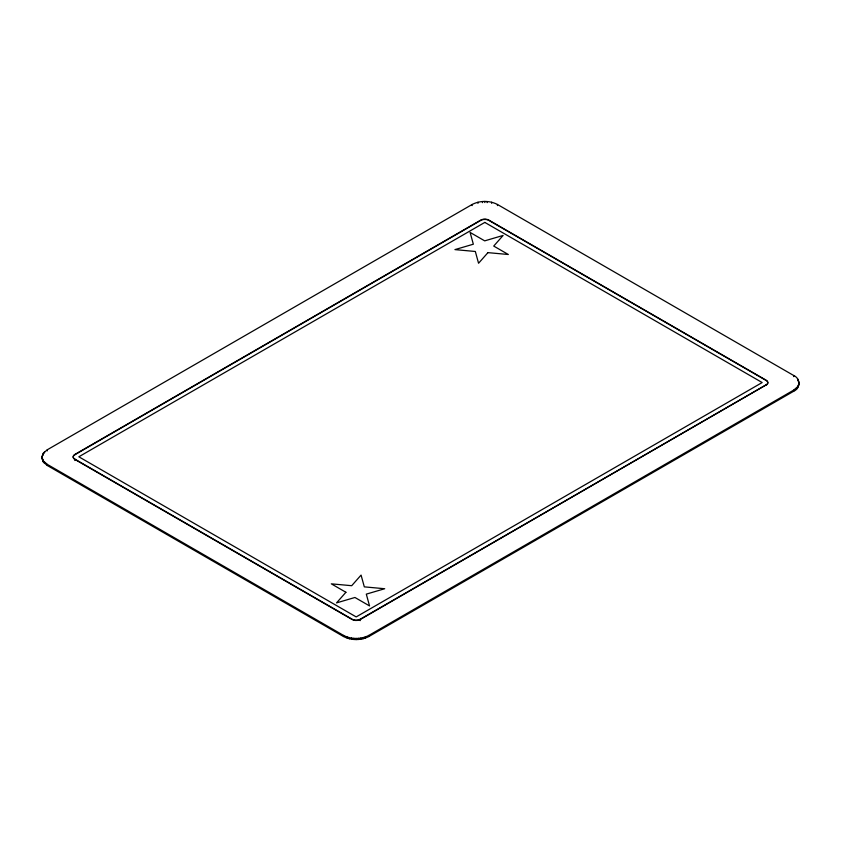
<?xml version="1.0" encoding="UTF-8"?>
<svg xmlns="http://www.w3.org/2000/svg" width="841" height="841" viewBox="0 0 841 841"><rect width="100%" height="100%" fill="white"/><g stroke="black" fill="none" stroke-linecap="round" stroke-linejoin="round"><path stroke-width="1.26" d="M42.05 457.073L43.417 453.12L47.296 449.767L472.148 204.479C479.917 200.421 489.704 200.421 497.473 204.479L793.704 375.507C800.558 378.261 800.579 388.479 793.704 391.233L368.852 636.521C361.083 640.579 351.296 640.579 343.527 636.521L47.296 465.494L43.417 462.14L42.05 457.073L42.208 459.533M42.05 458.187L42.208 455.727M798.792 385.273L798.95 382.813L798.95 383.927M42.208 458.419L43.417 461.026L47.296 464.379L343.527 635.407C351.296 639.465 361.083 639.465 368.852 635.407L793.704 390.119L797.583 386.765L798.792 384.158M74.828 454.476L480.789 220.09A5.687 3.28 0 0 1 488.831 220.09L766.172 380.216A5.687 3.28 0 0 1 766.172 384.852L360.211 619.523A5.687 3.28 0 0 1 352.169 619.523L74.828 459.396A5.687 3.28 0 0 1 74.828 454.75L74.828 454.476A5.687 3.28 0 0 0 74.828 459.112L74.828 460.511M74.828 454.75L480.789 220.374A5.687 3.28 0 0 1 488.831 220.374L766.172 380.489A5.687 3.28 0 0 1 767.076 381.173M74.828 459.112L352.169 619.239A5.687 3.28 0 0 0 360.211 619.239L766.172 384.852M798.792 381.467L798.792 382.581M798.34 380.143L798.34 381.257L797.583 378.86M798.34 385.493L798.34 386.608M797.583 386.765L797.583 387.88M796.553 387.985L796.553 389.099M793.704 375.507L793.704 376.621M793.704 390.119L793.704 391.233M497.473 204.479L497.473 205.593M491.659 202.229L491.659 203.343M487.149 201.535L487.149 202.649M484.815 201.451L484.815 202.565M482.471 201.535L482.471 202.649M477.961 202.229L477.961 203.343M472.148 204.479L472.148 205.593M368.852 635.407L368.852 636.521M365.141 637.058L365.141 638.172M363.039 637.657L363.039 638.771M360.821 638.088L360.821 639.202M360.232 619.218L360.211 620.626M358.529 638.351L358.529 639.465M356.185 638.435L356.185 639.549M353.851 638.351L353.851 639.465M351.559 638.088L351.559 639.202M349.341 637.657L349.341 638.771M347.238 637.058L347.238 638.172M343.527 635.407L343.527 636.521M47.296 449.767L47.296 450.881M47.296 464.379L47.296 465.494M44.447 451.901L44.447 453.015M44.447 462.245L44.447 463.359M43.417 453.12L42.66 455.507L42.66 454.392M43.417 461.026L43.417 462.14M42.66 459.743L42.66 460.857M767.644 381.961A5.687 3.28 0 0 1 766.172 385.136M487.938 252.636L478.561 263.254L475.333 251.48L454.939 249.609L473.336 244.205L470.108 232.431L484.71 240.862L503.107 235.448L493.73 246.066L508.332 254.497L487.938 252.636M345.914 592.274L336.537 602.892L354.934 597.478L369.535 605.909L366.308 594.135L384.705 588.732L364.311 586.86L361.073 575.086L351.706 585.704L331.312 583.843L345.914 592.274M484.815 222.413L78.844 456.789L356.185 616.916L762.156 382.539L484.815 222.413"/></g></svg>
